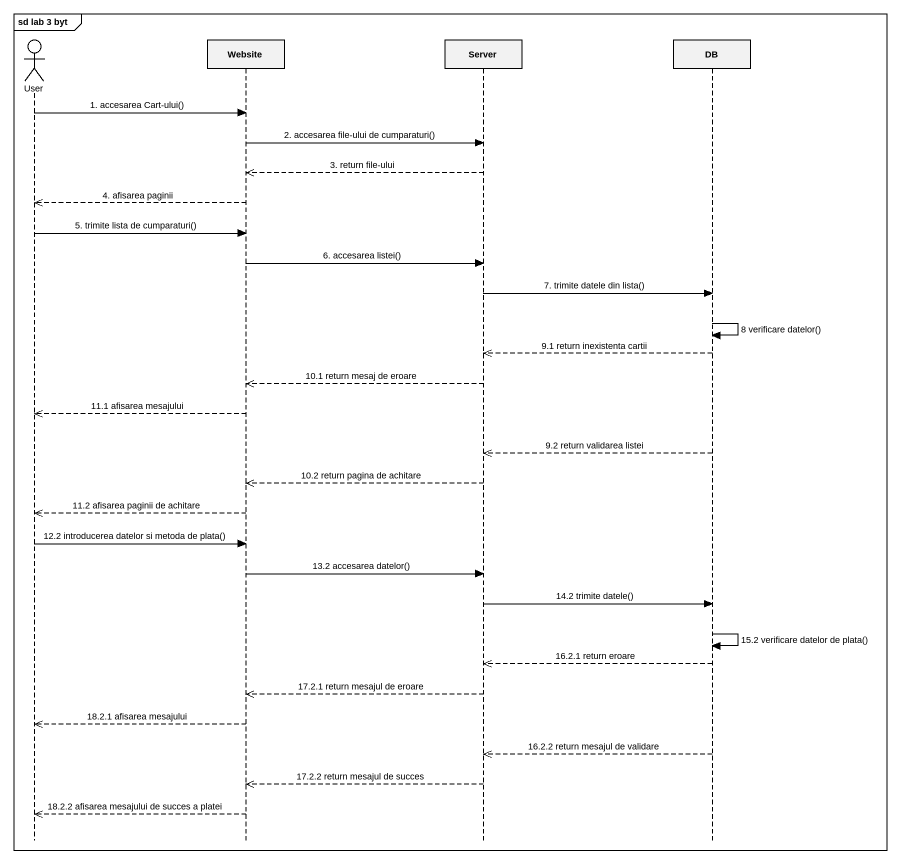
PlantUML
@startuml
mainframe sd lab 3 byt
hide footbox
actor User
participant Website
participant Server
participant DB

User -> Website : 1. accesarea Cart-ului()
Website -> Server : 2. accesarea file-ului de cumparaturi()
Server -->> Website : 3. return file-ului
Website -->> User : 4. afisarea paginii
User -> Website : 5. trimite lista de cumparaturi()
Website -> Server : 6. accesarea listei()
Server -> DB : 7. trimite datele din lista()
DB -> DB : 8 verificare datelor()
DB -->> Server : 9.1 return inexistenta cartii
Server -->> Website : 10.1 return mesaj de eroare
Website -->> User : 11.1 afisarea mesajului
DB -->> Server : 9.2 return validarea listei
Server -->> Website : 10.2 return pagina de achitare
Website -->> User : 11.2 afisarea paginii de achitare
User -> Website : 12.2 introducerea datelor si metoda de plata()
Website -> Server : 13.2 accesarea datelor()
Server -> DB : 14.2 trimite datele()
DB -> DB : 15.2 verificare datelor de plata()
DB -->> Server : 16.2.1 return eroare
Server -->> Website : 17.2.1 return mesajul de eroare
Website -->> User : 18.2.1 afisarea mesajului
DB -->> Server : 16.2.2 return mesajul de validare
Server -->> Website : 17.2.2 return mesajul de succes
Website -->> User : 18.2.2 afisarea mesajului de succes a platei
@enduml
